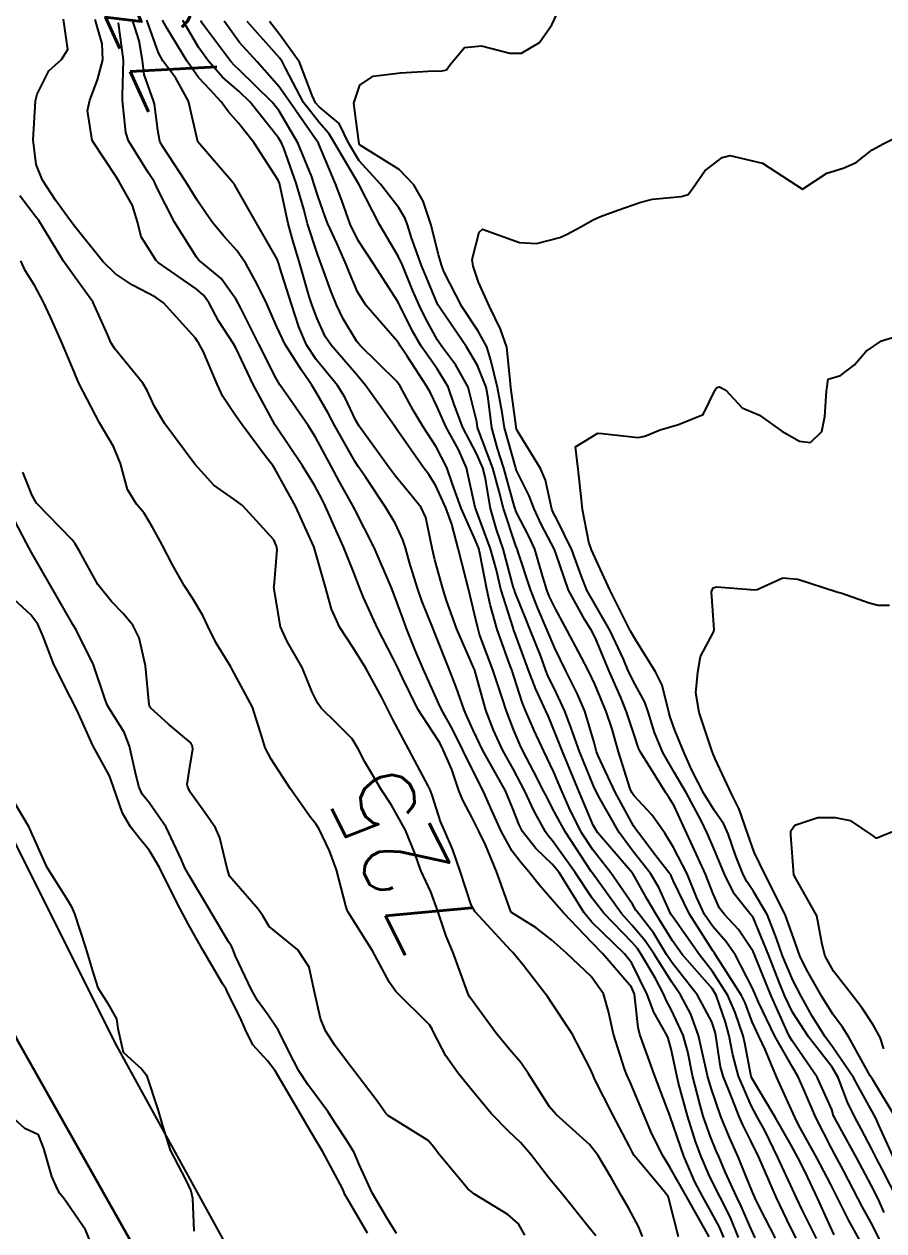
# Model space of a CAD drawing. Header units: metres. Extents: x 298520 to 308411, y 7433745 to 7450750.
# Drawn here: x 305264.2 to 305306.9, y 7436659.5 to 7436719.3 of the extents above; entities that cross this region are included whole.
import ezdxf
from ezdxf.enums import TextEntityAlignment as Align

# ---------------------------------------------------------------- set-up
doc = ezdxf.new("R2010")
doc.units = ezdxf.units.M
doc.header["$LTSCALE"] = 10
doc.linetypes.add('CONTINUO', pattern=[0])
for name, color, linetype in [('Cotas', 45, 'Continuous'), ('Curvas de Nivel 1m', 11, 'Continuous'), ('Curvas de Nivel 5m', 15, 'Continuous'), ('Eixo_Estaqueamento', 45, 'CONTINUO'), ('Linha Férrea', 251, 'TRACKS')]:
    doc.layers.add(name, color=color, linetype=linetype)
doc.styles.add('Style-STANDARD', font='STANDARD.shx')
doc.linetypes.add('TRACKS', pattern='A,0.15,[130,ltypeshp.shx,S=0.25,R=0,X=0,Y=0],0.15', length=0.3)

msp = doc.modelspace()

# ---------------------------------------------------------------- linework, layer by layer
at = {"layer": 'Curvas de Nivel 1m', "flags": 128}
for points, elevation in [([(305306.883, 7436660.417), (305306.577, 7436661.086), (305306.233, 7436661.77), (305305.52, 7436663.101), (305305.077, 7436663.924), (305304.416, 7436665.118), (305304.371, 7436665.215), (305304.277, 7436665.525), (305303.557, 7436667.127), (305302.321, 7436668.922), (305302.187, 7436669.141), (305302.044, 7436669.424), (305301.268, 7436671.151), (305300.533, 7436672.996), (305300.469, 7436673.159), (305300.375, 7436673.361), (305299.652, 7436674.438), (305298.959, 7436675.182), (305298.711, 7436675.501), (305298.403, 7436676.208), (305298.015, 7436677.194), (305297.678, 7436677.944), (305297.088, 7436679.204), (305296.457, 7436680.575), (305296.219, 7436680.972), (305296.047, 7436681.216), (305295.32, 7436682.387), (305294.788, 7436683.236), (305294.691, 7436683.433), (305294.501, 7436684.042), (305294.104, 7436685.244), (305293.818, 7436685.949), (305293.247, 7436687.253), (305292.557, 7436688.88), (305292.373, 7436689.262), (305292.037, 7436689.797), (305291.221, 7436691.274), (305290.609, 7436693.047), (305290.524, 7436693.281), (305289.868, 7436694.534), (305289.529, 7436695.297), (305289.282, 7436695.943), (305288.652, 7436697.203), (305288.611, 7436697.31), (305288.591, 7436697.374), (305288.053, 7436699.316), (305287.929, 7436700.079), (305287.712, 7436701.32), (305287.375, 7436702.672), (305287.177, 7436703.326), (305286.741, 7436704.104), (305285.942, 7436705.338), (305285.048, 7436707.069), (305284.938, 7436707.348), (305284.781, 7436707.894), (305284.412, 7436709.356), (305284.014, 7436710.561), (305283.552, 7436711.369), (305282.834, 7436712.125), (305280.948, 7436713.303), (305280.853, 7436713.377), (305280.842, 7436713.4), (305280.613, 7436715.146), (305280.579, 7436715.404), (305280.882, 7436716.303), (305281.535, 7436716.745), (305282.888, 7436716.921), (305284.544, 7436717.01), (305284.889, 7436716.996), (305285.177, 7436717.061), (305285.38, 7436717.345), (305286.065, 7436718.179), (305286.907, 7436718.255), (305288.323, 7436717.895), (305288.901, 7436717.882), (305289.785, 7436718.422), (305290.394, 7436719.288), (305290.934, 7436720.423)], 737), ([(305296.679, 7436659.205), (305296.221, 7436661.031), (305296.189, 7436661.177), (305296.173, 7436661.211), (305295.918, 7436661.525), (305294.487, 7436663.236), (305294.399, 7436663.383), (305294.257, 7436663.692), (305293.417, 7436665.249), (305292.522, 7436667.036), (305292.425, 7436667.259), (305292.306, 7436667.55), (305291.409, 7436669.269), (305290.339, 7436670.895), (305290.177, 7436671.119), (305290.058, 7436671.284), (305289.002, 7436672.662), (305288.472, 7436673.309), (305288.421, 7436673.357), (305288.374, 7436673.398), (305286.59, 7436675.328), (305286.398, 7436675.66), (305285.855, 7436677.339), (305285.485, 7436678.395), (305285.072, 7436679.351), (305284.887, 7436679.793), (305284.46, 7436681.111), (305284.366, 7436681.361), (305284.264, 7436681.564), (305283.314, 7436683.372), (305282.508, 7436684.861), (305282.248, 7436685.383), (305281.965, 7436685.939), (305281.169, 7436687.394), (305280.548, 7436688.406), (305279.896, 7436689.41), (305279.478, 7436690.322), (305279.181, 7436691.421), (305278.612, 7436693.378), (305278.594, 7436693.43), (305278.583, 7436693.46), (305277.687, 7436695.439), (305276.652, 7436697.312), (305276.558, 7436697.451), (305276.194, 7436697.92), (305275.052, 7436699.466), (305274.688, 7436699.977), (305274.094, 7436700.876), (305273.805, 7436701.483), (305273.105, 7436703.117), (305272.9, 7436703.497), (305272.839, 7436703.603), (305272.736, 7436703.768), (305271.146, 7436705.516), (305270.756, 7436705.79), (305269.605, 7436706.381), (305268.767, 7436706.946), (305268.14, 7436707.556), (305266.798, 7436709.226), (305266.539, 7436709.573), (305265.783, 7436710.61), (305265.144, 7436711.587), (305264.835, 7436712.371), (305264.69, 7436713.592), (305264.807, 7436715.525), (305264.813, 7436715.591), (305264.876, 7436715.865), (305265.46, 7436717.011), (305266.088, 7436717.578), (305266.4, 7436718.075), (305266.19, 7436719.577)], 726), ([(305298.203, 7436659.217), (305297.073, 7436661.202), (305296.245, 7436662.664), (305295.919, 7436663.215), (305295.354, 7436664.313), (305294.976, 7436665.229), (305294.297, 7436666.848), (305294.122, 7436667.242), (305294.008, 7436667.541), (305293.456, 7436669.249), (305293.203, 7436670.383), (305292.954, 7436671.254), (305292.356, 7436672.121), (305291.126, 7436673.272), (305290.379, 7436673.928), (305289.617, 7436674.523), (305288.393, 7436675.295), (305288.378, 7436675.31), (305288.363, 7436675.341), (305287.648, 7436677.318), (305287.111, 7436678.649), (305286.786, 7436679.327), (305286.449, 7436679.975), (305285.979, 7436680.858), (305285.794, 7436681.34), (305285.44, 7436682.384), (305285.018, 7436683.352), (305284.84, 7436683.698), (305284.502, 7436684.232), (305283.761, 7436685.368), (305282.987, 7436686.917), (305282.784, 7436687.377), (305282.54, 7436687.882), (305281.757, 7436689.388), (305281.062, 7436690.911), (305280.862, 7436691.397), (305280.593, 7436692.092), (305280.065, 7436693.408), (305279.62, 7436694.412), (305279.181, 7436695.422), (305279.001, 7436695.789), (305278.643, 7436696.448), (305278.041, 7436697.436), (305276.683, 7436699.45), (305275.599, 7436701.461), (305274.73, 7436703.274), (305274.617, 7436703.472), (305273.879, 7436704.618), (305273.415, 7436705.49), (305273.146, 7436705.883), (305272.76, 7436706.204), (305270.876, 7436707.519), (305270.774, 7436707.605), (305270.042, 7436708.782), (305269.853, 7436709.534), (305269.603, 7436710.331), (305268.937, 7436711.548), (305268.825, 7436711.707), (305267.604, 7436713.562), (305267.383, 7436715.05), (305267.501, 7436715.564), (305267.879, 7436716.564), (305268.143, 7436717.557), (305268.105, 7436718.358), (305267.761, 7436719.562)], 727), ([(305298.926, 7436659.179), (305298.718, 7436659.692), (305298.217, 7436660.598), (305297.879, 7436661.193), (305297.495, 7436661.937), (305296.949, 7436663.203), (305296.273, 7436665.176), (305296.264, 7436665.202), (305296.253, 7436665.23), (305295.484, 7436667.222), (305295.181, 7436668.096), (305294.762, 7436669.233), (305294.682, 7436669.59), (305294.489, 7436671.238), (305294.348, 7436671.584), (305292.913, 7436673.255), (305292.378, 7436673.796), (305290.981, 7436675.274), (305290.4, 7436675.938), (305289.773, 7436676.656), (305289.26, 7436677.297), (305288.872, 7436677.748), (305288.433, 7436678.324), (305287.89, 7436679.316), (305287.426, 7436680.347), (305286.99, 7436681.325), (305286.478, 7436682.33), (305285.98, 7436683.338), (305285.493, 7436684.336), (305284.936, 7436685.354), (305284.795, 7436685.635), (305284.522, 7436686.255), (305284.014, 7436687.365), (305283.618, 7436688.298), (305283.192, 7436689.371), (305283.02, 7436689.826), (305282.579, 7436691.036), (305282.446, 7436691.381), (305282.349, 7436691.62), (305281.584, 7436693.39), (305280.632, 7436695.261), (305280.585, 7436695.353), (305280.56, 7436695.401), (305279.876, 7436696.642), (305279.46, 7436697.418), (305278.674, 7436698.856), (305278.315, 7436699.434), (305277.424, 7436700.714), (305276.914, 7436701.448), (305276.708, 7436701.794), (305275.864, 7436703.459), (305274.975, 7436705.243), (305274.862, 7436705.469), (305274.755, 7436705.682), (305274.004, 7436706.72), (305273.058, 7436707.496), (305272.898, 7436707.622), (305272.777, 7436707.774), (305271.69, 7436709.511), (305270.82, 7436711.224), (305270.73, 7436711.43), (305270.679, 7436711.522), (305270.377, 7436711.979), (305269.412, 7436713.542), (305269.274, 7436713.96), (305269.113, 7436715.546), (305269.117, 7436715.788), (305269.164, 7436717.546), (305268.921, 7436719.398)], 728), ([(305299.658, 7436659.168), (305299.235, 7436660.196), (305298.741, 7436661.182), (305298.238, 7436662.187), (305297.797, 7436663.195), (305297.518, 7436663.94), (305297.118, 7436665.202), (305296.682, 7436666.821), (305296.594, 7436667.207), (305296.316, 7436668.52), (305296.172, 7436669.063), (305296.092, 7436669.213), (305295.456, 7436670.345), (305295.122, 7436671.228), (305294.366, 7436672.778), (305293.997, 7436673.244), (305292.388, 7436674.809), (305292.001, 7436675.264), (305291.32, 7436676.355), (305290.754, 7436677.277), (305290.419, 7436677.678), (305289.6, 7436678.458), (305288.947, 7436679.302), (305288.779, 7436679.638), (305288.455, 7436680.47), (305288.097, 7436681.314), (305287.641, 7436682.152), (305286.982, 7436683.325), (305286.503, 7436684.332), (305286.192, 7436685.017), (305286.056, 7436685.337), (305285.648, 7436686.467), (305285.303, 7436687.348), (305284.561, 7436689.221), (305284.51, 7436689.351), (305283.961, 7436690.744), (305283.741, 7436691.363), (305283.334, 7436692.637), (305283.136, 7436693.372), (305283.01, 7436693.767), (305282.625, 7436694.584), (305282.158, 7436695.385), (305281.184, 7436696.858), (305280.801, 7436697.399), (305280.656, 7436697.622), (305279.639, 7436699.416), (305279.307, 7436700.038), (305278.7, 7436701.101), (305278.492, 7436701.432), (305277.981, 7436702.17), (305277.174, 7436703.446), (305276.742, 7436704.349), (305276.276, 7436705.455), (305275.791, 7436706.431), (305275.234, 7436707.465), (305274.782, 7436708.104), (305274.131, 7436708.817), (305273.576, 7436709.488), (305273.253, 7436709.939), (305272.814, 7436710.604), (305272.251, 7436711.506), (305271.095, 7436713.272), (305270.97, 7436713.519), (305270.858, 7436714.065), (305270.706, 7436715.357), (305270.654, 7436715.523), (305270.189, 7436716.834), (305270.1, 7436717.532), (305269.934, 7436718.508), (305269.613, 7436719.54)], 729), ([(305301.494, 7436659.147), (305300.687, 7436660.687), (305300.459, 7436661.158), (305300.231, 7436661.709), (305299.642, 7436663.169), (305299.215, 7436664.128), (305298.775, 7436665.182), (305298.294, 7436666.58), (305298.118, 7436667.192), (305298.072, 7436667.426), (305297.677, 7436669.196), (305297.283, 7436670.251), (305296.773, 7436671.206), (305296.352, 7436671.834), (305295.464, 7436673.224), (305295.031, 7436673.882), (305294.387, 7436674.647), (305293.857, 7436675.245), (305292.413, 7436677.233), (305292.395, 7436677.26), (305292.349, 7436677.325), (305291.08, 7436679.274), (305290.454, 7436680.407), (305290.162, 7436680.986), (305290.009, 7436681.287), (305289.484, 7436682.289), (305288.953, 7436683.303), (305288.81, 7436683.62), (305288.503, 7436684.359), (305288.139, 7436685.314), (305287.947, 7436685.887), (305287.468, 7436687.321), (305286.815, 7436689.071), (305286.739, 7436689.328), (305286.57, 7436690.071), (305286.272, 7436691.333), (305286.151, 7436691.772), (305285.752, 7436693.339), (305285.433, 7436694.534), (305285.136, 7436695.345), (305284.644, 7436696.443), (305284.294, 7436697), (305284.016, 7436697.36), (305282.681, 7436699.28), (305282.614, 7436699.381), (305282.463, 7436699.604), (305281.184, 7436701.395), (305280.711, 7436701.954), (305279.45, 7436703.419), (305279.163, 7436703.85), (305278.746, 7436704.761), (305278.495, 7436705.433), (305278.371, 7436705.82), (305277.902, 7436707.439), (305277.517, 7436708.718), (305277.322, 7436709.445), (305276.915, 7436711.356), (305276.89, 7436711.449), (305276.825, 7436711.594), (305275.616, 7436713.462), (305274.862, 7436714.413), (305274.373, 7436714.982), (305274.001, 7436715.483), (305273.453, 7436716.066), (305272.885, 7436716.686), (305272.297, 7436717.506), (305271.323, 7436719.11), (305271.093, 7436719.518)], 731), ([(305302.52, 7436659.137), (305302.209, 7436659.726), (305301.53, 7436661.147), (305300.989, 7436662.405), (305300.655, 7436663.156), (305300.261, 7436663.961), (305299.864, 7436664.761), (305299.69, 7436665.169), (305299.305, 7436666.157), (305298.886, 7436667.181), (305298.765, 7436667.641), (305298.536, 7436669.187), (305298.496, 7436669.359), (305298.33, 7436669.863), (305297.625, 7436671.197), (305296.367, 7436672.794), (305296.084, 7436673.214), (305295.432, 7436674.273), (305294.69, 7436675.236), (305294.565, 7436675.408), (305294.398, 7436675.701), (305293.321, 7436677.251), (305292.43, 7436678.4), (305291.85, 7436679.266), (305291.256, 7436680.471), (305290.916, 7436681.275), (305290.478, 7436682.275), (305290, 7436683.287), (305289.524, 7436684.316), (305289.101, 7436685.301), (305288.933, 7436685.72), (305288.529, 7436686.947), (305288.409, 7436687.311), (305288.332, 7436687.516), (305287.688, 7436689.319), (305287.346, 7436690.552), (305287.17, 7436691.324), (305286.837, 7436693.1), (305286.774, 7436693.328), (305286.617, 7436693.734), (305285.896, 7436695.337), (305285.47, 7436696.516), (305285.191, 7436697.345), (305284.668, 7436698.367), (305284.026, 7436699.36), (305283.523, 7436700.199), (305282.876, 7436701.377), (305282.706, 7436701.614), (305280.892, 7436703.398), (305280.735, 7436703.593), (305280.057, 7436704.721), (305279.717, 7436705.416), (305279.444, 7436706.104), (305278.959, 7436707.427), (305278.78, 7436707.92), (305278.29, 7436709.435), (305278.097, 7436710.15), (305277.72, 7436711.441), (305277.119, 7436713.177), (305277.003, 7436713.448), (305276.855, 7436713.689), (305275.435, 7436715.464), (305274.878, 7436716.005), (305274.093, 7436716.69), (305273.375, 7436717.493), (305272.903, 7436718.158), (305272.097, 7436719.508)], 732), ([(305303.52, 7436659.127), (305302.805, 7436660.546), (305302.531, 7436661.137), (305302.233, 7436661.794), (305301.611, 7436663.146), (305300.975, 7436664.444), (305300.586, 7436665.157), (305300.281, 7436665.724), (305299.65, 7436667.17), (305299.37, 7436668.231), (305299.186, 7436669.177), (305299.001, 7436669.851), (305298.551, 7436671.187), (305298.348, 7436671.527), (305296.867, 7436673.205), (305296.38, 7436673.891), (305295.875, 7436674.705), (305295.547, 7436675.223), (305295.123, 7436675.952), (305294.413, 7436677.224), (305294.399, 7436677.24), (305294.303, 7436677.352), (305292.67, 7436679.258), (305292.447, 7436679.622), (305291.755, 7436681.267), (305291.238, 7436682.516), (305290.928, 7436683.276), (305290.504, 7436684.35), (305290.226, 7436685), (305290.094, 7436685.286), (305289.598, 7436686.368), (305289.244, 7436687.299), (305288.561, 7436689.159), (305288.505, 7436689.311), (305288.479, 7436689.395), (305287.877, 7436691.317), (305287.65, 7436692.267), (305287.358, 7436693.323), (305286.632, 7436695.283), (305286.61, 7436695.33), (305286.603, 7436695.361), (305286.176, 7436697.335), (305285.765, 7436698.241), (305285.165, 7436699.345), (305284.693, 7436700.394), (305284.391, 7436701.046), (305284.208, 7436701.357), (305283.234, 7436702.864), (305282.881, 7436703.378), (305282.825, 7436703.47), (305282.735, 7436703.61), (305281.184, 7436705.396), (305280.76, 7436706.062), (305280.364, 7436707.001), (305280.201, 7436707.409), (305279.739, 7436708.465), (305279.301, 7436709.423), (305279.158, 7436709.777), (305278.816, 7436710.773), (305278.606, 7436711.432), (305278.497, 7436711.764), (305277.801, 7436713.441), (305276.869, 7436715.041), (305276.533, 7436715.453), (305274.889, 7436717.059), (305274.678, 7436717.26), (305274.484, 7436717.476), (305273.149, 7436719.267), (305272.984, 7436719.499)], 733), ([(305304.395, 7436659.307), (305304.209, 7436659.699), (305303.565, 7436661.127), (305302.951, 7436662.424), (305302.591, 7436663.137), (305302.259, 7436663.751), (305301.475, 7436665.148), (305300.302, 7436667.108), (305300.283, 7436667.16), (305299.968, 7436668.814), (305299.881, 7436669.167), (305299.493, 7436670.331), (305299.128, 7436671.178), (305298.361, 7436672.371), (305297.723, 7436673.197), (305296.392, 7436675.069), (305296.333, 7436675.151), (305296.303, 7436675.211), (305295.706, 7436676.521), (305295.285, 7436677.227), (305294.429, 7436678.319), (305293.742, 7436679.247), (305292.771, 7436680.945), (305292.612, 7436681.259), (305292.468, 7436681.572), (305291.767, 7436683.267), (305291.351, 7436684.425), (305291.04, 7436685.275), (305290.524, 7436686.369), (305290.225, 7436686.98), (305290.103, 7436687.286), (305289.845, 7436687.989), (305289.33, 7436689.298), (305289.109, 7436689.842), (305288.581, 7436691.148), (305288.527, 7436691.311), (305288.506, 7436691.389), (305287.99, 7436693.316), (305287.661, 7436694.281), (305287.352, 7436695.323), (305287.089, 7436696.886), (305286.978, 7436697.327), (305286.664, 7436698.042), (305285.988, 7436699.337), (305285.56, 7436700.475), (305285.257, 7436701.344), (305284.716, 7436702.236), (305283.925, 7436703.362), (305283.487, 7436704.116), (305282.858, 7436705.378), (305282.828, 7436705.454), (305282.755, 7436705.594), (305281.582, 7436707.392), (305280.791, 7436708.606), (305280.397, 7436709.406), (305279.98, 7436710.578), (305279.671, 7436711.417), (305278.852, 7436713.382), (305278.831, 7436713.43), (305278.786, 7436713.499), (305277.427, 7436715.444), (305276.881, 7436716.213), (305275.787, 7436717.461), (305274.907, 7436718.426), (305274.147, 7436719.482)], 734), ([(305306.647, 7436659.086), (305306.211, 7436659.933), (305305.805, 7436660.682), (305305.586, 7436661.1), (305304.852, 7436662.502), (305304.524, 7436663.116), (305304.429, 7436663.291), (305304.258, 7436663.603), (305303.48, 7436665.128), (305302.882, 7436666.547), (305302.61, 7436667.137), (305302.308, 7436667.65), (305301.458, 7436669.149), (305300.651, 7436670.846), (305300.517, 7436671.158), (305300.348, 7436671.529), (305299.501, 7436673.173), (305299.041, 7436673.841), (305298.387, 7436674.589), (305297.966, 7436675.194), (305297.591, 7436676.008), (305297.104, 7436677.203), (305296.432, 7436678.514), (305296.003, 7436679.217), (305295.352, 7436680.126), (305294.461, 7436681.095), (305294.365, 7436681.241), (305294.283, 7436681.424), (305293.709, 7436683.248), (305293.382, 7436684.373), (305293.09, 7436685.254), (305292.526, 7436686.607), (305292.212, 7436687.263), (305291.873, 7436687.936), (305291.164, 7436689.274), (305290.574, 7436690.339), (305290.266, 7436690.971), (305290.145, 7436691.287), (305289.947, 7436691.935), (305289.55, 7436693.296), (305289.266, 7436693.947), (305288.631, 7436695.158), (305288.575, 7436695.311), (305288.55, 7436695.394), (305288.022, 7436697.316), (305287.697, 7436698.291), (305287.42, 7436699.323), (305287.242, 7436700.78), (305287.139, 7436701.326), (305286.719, 7436702.403), (305286.163, 7436703.336), (305284.858, 7436705.242), (305284.789, 7436705.35), (305284.754, 7436705.417), (305284.177, 7436706.769), (305283.938, 7436707.363), (305283.435, 7436708.728), (305283.247, 7436709.373), (305283.125, 7436709.694), (305282.811, 7436710.223), (305281.906, 7436711.389), (305280.84, 7436712.545), (305280.337, 7436713.408), (305279.857, 7436714.41), (305278.871, 7436715.234), (305278.684, 7436715.432), (305278.521, 7436715.789), (305277.893, 7436717.44), (305276.913, 7436718.794), (305276.397, 7436719.455)], 736), ([(305307.54, 7436661.077), (305306.797, 7436662.532), (305306.494, 7436663.088), (305306.258, 7436663.552), (305305.736, 7436664.566), (305305.434, 7436665.103), (305305.061, 7436665.889), (305304.598, 7436667.115), (305304.3, 7436667.613), (305303.118, 7436669.132), (305302.335, 7436670.345), (305301.947, 7436671.144), (305301.664, 7436671.836), (305301.152, 7436673.152), (305300.391, 7436675.012), (305300.338, 7436675.106), (305300.289, 7436675.162), (305299.442, 7436676.213), (305298.953, 7436677.182), (305298.432, 7436678.465), (305298.117, 7436679.193), (305297.795, 7436679.851), (305297.081, 7436681.204), (305296.478, 7436682.22), (305295.903, 7436683.219), (305295.482, 7436684.204), (305295.179, 7436685.23), (305295.003, 7436685.718), (305294.526, 7436686.587), (305294.195, 7436687.243), (305293.944, 7436687.844), (305293.298, 7436689.253), (305292.575, 7436690.489), (305292.136, 7436691.264), (305291.86, 7436692.002), (305291.397, 7436693.272), (305290.628, 7436694.82), (305290.465, 7436695.116), (305290.404, 7436695.283), (305290.08, 7436696.722), (305289.843, 7436697.292), (305288.681, 7436699.19), (305288.635, 7436699.31), (305288.627, 7436699.367), (305288.374, 7436701.313), (305288.34, 7436701.683), (305288.162, 7436703.316), (305287.858, 7436704.203), (305287.3, 7436705.325), (305286.765, 7436706.532), (305286.496, 7436707.333), (305286.455, 7436707.656), (305286.798, 7436709.017), (305286.967, 7436709.162), (305288.791, 7436708.507), (305289.636, 7436708.451), (305290.795, 7436708.747), (305291.161, 7436708.913), (305291.796, 7436709.27), (305292.442, 7436709.628), (305292.808, 7436709.792), (305293.669, 7436710.105), (305294.816, 7436710.511), (305295.39, 7436710.652), (305296.819, 7436710.78), (305297.15, 7436710.877), (305297.395, 7436711.204), (305297.977, 7436712.057), (305298.846, 7436712.72), (305299.217, 7436712.815), (305300.842, 7436712.43), (305302.823, 7436711.14), (305304.026, 7436711.937), (305304.839, 7436712.192), (305305.486, 7436712.467), (305306.278, 7436713.099), (305306.856, 7436713.406), (305307.971, 7436713.969)], 738), ([(305292.573, 7436659.256), (305292.208, 7436659.72), (305290.954, 7436661.273), (305290.236, 7436662.157), (305289.36, 7436663.293), (305288.84, 7436663.883), (305288.264, 7436664.431), (305287.384, 7436665.319), (305286.293, 7436666.65), (305285.736, 7436667.338), (305285.142, 7436668.178), (305284.532, 7436669.357), (305284.467, 7436669.501), (305284.326, 7436669.711), (305282.661, 7436671.377), (305282.35, 7436671.822), (305281.504, 7436673.389), (305280.391, 7436675.172), (305280.303, 7436675.312), (305280.256, 7436675.402), (305280.178, 7436675.621), (305279.715, 7436677.411), (305279.368, 7436678.352), (305278.869, 7436679.424), (305278.698, 7436679.678), (305278.448, 7436679.985), (305277.418, 7436681.44), (305276.485, 7436682.892), (305276.192, 7436683.453), (305276.057, 7436683.894), (305275.56, 7436685.46), (305274.541, 7436687.371), (305274.478, 7436687.471), (305273.739, 7436688.666), (305273.341, 7436689.488), (305273.09, 7436690.014), (305272.577, 7436690.87), (305272.162, 7436691.504), (305271.585, 7436692.524), (305271.079, 7436693.515), (305270.621, 7436694.359), (305270.182, 7436695.081), (305269.808, 7436695.532), (305269.362, 7436696.261), (305269.006, 7436697.545), (305268.666, 7436698.39), (305267.976, 7436699.557), (305267.155, 7436701.109), (305266.938, 7436701.568), (305266.711, 7436702.096), (305266.087, 7436703.576), (305265.555, 7436704.771), (305265.175, 7436705.586), (305264.761, 7436706.357), (305264.289, 7436707.118), (305264.069, 7436707.601)], 724), ([(305307.379, 7436663.079), (305306.609, 7436664.747), (305306.464, 7436665.088), (305306.276, 7436665.421), (305305.683, 7436666.495), (305305.358, 7436667.104), (305304.316, 7436668.626), (305303.955, 7436669.124), (305303.31, 7436670.153), (305302.754, 7436671.136), (305302.355, 7436671.939), (305301.841, 7436673.145), (305301.539, 7436673.991), (305301.084, 7436675.153), (305300.405, 7436676.324), (305300.061, 7436676.817), (305299.88, 7436677.168), (305299.522, 7436678.078), (305299.135, 7436679.18), (305298.926, 7436679.661), (305298.455, 7436680.369), (305297.933, 7436681.195), (305297.341, 7436682.34), (305296.961, 7436683.205), (305296.504, 7436684.323), (305296.263, 7436684.967), (305296.2, 7436685.215), (305295.863, 7436686.557), (305295.544, 7436687.225), (305294.556, 7436688.793), (305294.305, 7436689.243), (305294.014, 7436689.8), (305293.294, 7436691.253), (305292.605, 7436692.714), (305292.367, 7436693.262), (305292.241, 7436693.64), (305291.924, 7436695.267), (305291.84, 7436696.068), (305291.705, 7436697.269), (305291.573, 7436698.367), (305292.68, 7436699.056), (305292.897, 7436699.04), (305294.677, 7436698.833), (305295.016, 7436698.897), (305295.774, 7436699.224), (305296.686, 7436699.482), (305297.907, 7436699.981), (305298.497, 7436701.192), (305298.58, 7436701.316), (305298.705, 7436701.349), (305299.031, 7436701.185), (305299.829, 7436700.308), (305300.691, 7436699.94), (305301.807, 7436699.149), (305302.676, 7436698.647), (305303.222, 7436698.587), (305303.777, 7436699.129), (305303.935, 7436699.883), (305304.015, 7436701.127), (305304.105, 7436701.733), (305304.715, 7436701.918), (305305.402, 7436702.431), (305305.965, 7436703.102), (305306.738, 7436703.629), (305307.857, 7436703.964)], 739), ([(305289.059, 7436659.297), (305288.752, 7436659.846), (305288.213, 7436660.319), (305286.56, 7436661.327), (305286.227, 7436661.593), (305284.771, 7436663.352), (305284.55, 7436663.65), (305284.259, 7436663.985), (305282.65, 7436664.995), (305282.271, 7436665.227), (305282.137, 7436665.381), (305281.748, 7436665.919), (305280.632, 7436667.397), (305280.307, 7436667.814), (305279.626, 7436668.721), (305279.18, 7436669.417), (305278.935, 7436670.027), (305278.617, 7436671.426), (305278.36, 7436672.576), (305277.802, 7436673.436), (305276.384, 7436674.593), (305276.065, 7436675.13), (305275.847, 7436675.458), (305274.417, 7436677.092), (305274.294, 7436677.472), (305273.946, 7436678.985), (305273.717, 7436679.481), (305273.2, 7436680.239), (305272.46, 7436681.254), (305272.345, 7436681.501), (305272.326, 7436681.641), (305272.481, 7436682.715), (305272.598, 7436683.392), (305272.582, 7436683.499), (305272.562, 7436683.567), (305272.495, 7436683.707), (305271.397, 7436684.618), (305270.512, 7436685.42), (305270.474, 7436685.482), (305270.455, 7436685.521), (305270.438, 7436685.597), (305270.25, 7436687.524), (305269.936, 7436688.909), (305269.617, 7436689.534), (305269.142, 7436690.115), (305268.574, 7436690.698), (305267.882, 7436691.557), (305266.975, 7436693.199), (305266.772, 7436693.568), (305266.615, 7436693.771), (305264.845, 7436695.588), (305264.637, 7436695.965), (305264.164, 7436697.113)], 723), ([(305282.694, 7436659.375), (305282.211, 7436660.147), (305281.494, 7436661.387), (305280.869, 7436662.768), (305280.594, 7436663.397), (305280.258, 7436663.945), (305279.681, 7436664.823), (305279.287, 7436665.415), (305278.293, 7436666.759), (305277.854, 7436667.434), (305277.362, 7436668.39), (305276.849, 7436669.445), (305276.33, 7436670.2), (305275.808, 7436670.928), (305275.516, 7436671.462), (305274.719, 7436673.123), (305274.589, 7436673.477), (305274.521, 7436673.624), (305274.376, 7436673.836), (305273.385, 7436675.49), (305272.417, 7436677.125), (305272.209, 7436677.502), (305272.034, 7436677.896), (305271.285, 7436679.512), (305270.455, 7436680.703), (305270.09, 7436681.157), (305269.919, 7436681.528), (305269.735, 7436682.27), (305269.465, 7436683.535), (305269.189, 7436684.229), (305268.511, 7436685.309), (305268.375, 7436685.551), (305268.276, 7436685.793), (305267.67, 7436687.559), (305266.8, 7436689.328), (305266.651, 7436689.569), (305266.564, 7436689.718), (305265.487, 7436691.581), (305264.606, 7436693.141), (305264.354, 7436693.594), (305263.762, 7436694.74)], 722), ([(305281.265, 7436659.389), (305280.221, 7436661.183), (305280.135, 7436661.314), (305280.098, 7436661.402), (305280.02, 7436661.61), (305279.041, 7436663.418), (305278.753, 7436663.918), (305278.266, 7436664.727), (305277.847, 7436665.434), (305277.251, 7436666.478), (305276.684, 7436667.446), (305276.308, 7436667.935), (305275.581, 7436668.726), (305275.216, 7436669.467), (305274.939, 7436670.081), (305274.341, 7436671.292), (305274.248, 7436671.481), (305274.088, 7436671.741), (305273.058, 7436673.493), (305272.385, 7436674.696), (305271.953, 7436675.504), (305271.498, 7436676.418), (305270.945, 7436677.515), (305270.431, 7436678.372), (305269.915, 7436679.005), (305269.511, 7436679.534), (305269.115, 7436680.205), (305268.654, 7436681.547), (305268.471, 7436682.063), (305267.638, 7436683.559), (305266.925, 7436685.15), (305266.74, 7436685.568), (305266.519, 7436685.984), (305265.701, 7436687.578), (305265.175, 7436688.965), (305264.92, 7436689.586), (305264.567, 7436690.048), (305263.754, 7436690.781)], 721), ([(305263.687, 7436680.834), (305264.443, 7436679.59), (305265.323, 7436677.581), (305266.398, 7436675.881), (305266.59, 7436675.568), (305266.738, 7436675.218), (305267.271, 7436673.561), (305267.676, 7436672.234), (305267.895, 7436671.554), (305268.336, 7436670.854), (305268.808, 7436670.023), (305268.885, 7436669.542), (305269.138, 7436668.364), (305270.075, 7436667.523), (305270.299, 7436667.23), (305270.859, 7436665.514), (305271.118, 7436664.658), (305271.473, 7436663.508), (305272.231, 7436662.047), (305272.499, 7436661.497), (305272.584, 7436661.132), (305272.651, 7436659.496)], 721), ([(305306.863, 7436668.536), (305306.674, 7436669.086), (305306.329, 7436669.722), (305305.79, 7436670.551), (305305.359, 7436671.105), (305304.362, 7436672.374), (305303.958, 7436673.124), (305303.801, 7436673.704), (305303.545, 7436675.128), (305302.413, 7436677.118), (305302.398, 7436677.14), (305302.391, 7436677.162), (305302.249, 7436679.142), (305302.246, 7436679.341), (305302.448, 7436679.625), (305303.587, 7436679.993), (305304.452, 7436680.002), (305305.192, 7436679.85), (305306.306, 7436679.092), (305306.442, 7436678.996), (305306.533, 7436678.997), (305306.761, 7436679.087), (305307.949, 7436679.574)], 741), ([(305268.032, 7436657.704), (305267.284, 7436659.559), (305266.218, 7436661.094), (305266.012, 7436661.365), (305265.895, 7436661.575), (305265.603, 7436662.208), (305265.214, 7436663.586), (305264.94, 7436664.27), (305264.263, 7436664.582), (305263.735, 7436665.065)], 721)]:
    msp.add_lwpolyline(points, dxfattribs=dict(at, elevation=elevation))
at = {"layer": 'Curvas de Nivel 5m', "flags": 128}
for points, elevation in [([(305300.486, 7436659.157), (305300.209, 7436659.742), (305299.781, 7436660.729), (305299.574, 7436661.17), (305298.995, 7436662.425), (305298.675, 7436663.184), (305298.549, 7436663.479), (305298.263, 7436664.173), (305297.907, 7436665.194), (305297.747, 7436665.729), (305297.377, 7436667.199), (305297.134, 7436668.383), (305296.91, 7436669.204), (305296.335, 7436670.439), (305296.071, 7436670.945), (305295.956, 7436671.216), (305295.527, 7436672.051), (305294.819, 7436673.233), (305294.64, 7436673.5), (305294.379, 7436673.807), (305292.975, 7436675.254), (305292.4, 7436675.992), (305291.556, 7436677.269), (305290.436, 7436678.847), (305290.238, 7436679.08), (305290.082, 7436679.285), (305289.5, 7436680.341), (305289.052, 7436681.301), (305288.479, 7436682.403), (305287.976, 7436683.315), (305287.503, 7436684.32), (305287.132, 7436685.324), (305286.574, 7436687.288), (305286.56, 7436687.33), (305286.534, 7436687.396), (305285.686, 7436689.339), (305285.173, 7436690.748), (305284.997, 7436691.346), (305284.604, 7436692.779), (305284.469, 7436693.352), (305284.149, 7436694.878), (305283.922, 7436695.361), (305283.345, 7436696.075), (305282.648, 7436696.925), (305282.305, 7436697.383), (305281.269, 7436698.799), (305280.845, 7436699.398), (305280.686, 7436699.684), (305280.13, 7436700.841), (305279.771, 7436701.414), (305278.722, 7436702.707), (305278.239, 7436703.435), (305277.858, 7436704.323), (305277.484, 7436705.443), (305276.904, 7436707.317), (305276.865, 7436707.449), (305276.776, 7436707.677), (305275.751, 7436709.461), (305274.819, 7436711.12), (305274.689, 7436711.339), (305274.588, 7436711.474), (305272.853, 7436713.5), (305272.386, 7436715.505), (305271.752, 7436716.644), (305271.105, 7436717.518), (305270.899, 7436717.912), (305270.327, 7436719.529)], 730), ([(305305.644, 7436659.098), (305305.117, 7436660.011), (305304.572, 7436661.115), (305304.233, 7436661.801), (305303.536, 7436663.127), (305302.636, 7436664.769), (305302.449, 7436665.138), (305302.278, 7436665.501), (305301.545, 7436667.148), (305300.972, 7436668.498), (305300.658, 7436669.157), (305300.33, 7436669.87), (305299.977, 7436670.803), (305299.796, 7436671.168), (305298.771, 7436672.78), (305298.518, 7436673.188), (305298.46, 7436673.275), (305298.375, 7436673.383), (305297.224, 7436675.202), (305296.41, 7436676.88), (305296.309, 7436677.109), (305296.244, 7436677.213), (305295.554, 7436678.095), (305294.7, 7436679.236), (305294.587, 7436679.381), (305294.446, 7436679.589), (305293.533, 7436681.249), (305292.689, 7436683.059), (305292.616, 7436683.259), (305292.497, 7436683.715), (305292.034, 7436685.265), (305291.67, 7436686.119), (305291.086, 7436687.274), (305290.55, 7436688.398), (305290.163, 7436689.286), (305289.692, 7436690.411), (305289.348, 7436691.299), (305288.713, 7436693.207), (305288.684, 7436693.309), (305288.66, 7436693.356), (305288.614, 7436693.466), (305287.996, 7436695.316), (305287.794, 7436696.166), (305287.479, 7436697.322), (305286.728, 7436699.284), (305286.714, 7436699.33), (305286.686, 7436699.605), (305286.257, 7436701.334), (305285.632, 7436702.428), (305284.946, 7436703.348), (305284.736, 7436703.668), (305284.134, 7436704.746), (305283.83, 7436705.364), (305283.506, 7436706.114), (305282.994, 7436707.377), (305282.78, 7436707.826), (305281.858, 7436709.389), (305280.823, 7436711.4), (305279.648, 7436713.418), (305279.349, 7436713.914), (305278.863, 7436714.451), (305278.092, 7436715.438), (305277.19, 7436717.147), (305277.046, 7436717.448), (305276.896, 7436717.652), (305275.286, 7436719.466)], 735), ([(305294.901, 7436659.23), (305294.693, 7436659.718), (305294.217, 7436660.621), (305293.853, 7436661.244), (305293.36, 7436662.125), (305292.686, 7436663.256), (305292.258, 7436663.792), (305290.617, 7436665.277), (305290.279, 7436665.653), (305289.242, 7436667.296), (305288.856, 7436667.85), (305288.315, 7436668.484), (305287.619, 7436669.317), (305286.341, 7436671.093), (305286.255, 7436671.244), (305286.215, 7436671.332), (305286.155, 7436671.524), (305285.485, 7436673.343), (305285.154, 7436674.122), (305284.75, 7436675.355), (305284.407, 7436676.308), (305283.908, 7436677.365), (305283.615, 7436678.184), (305283.143, 7436679.373), (305282.455, 7436680.604), (305281.929, 7436681.385), (305281.124, 7436682.753), (305280.8, 7436683.397), (305280.498, 7436683.901), (305279.743, 7436684.65), (305278.969, 7436685.423), (305278.775, 7436685.686), (305278.521, 7436686.207), (305278.017, 7436687.435), (305277.27, 7436688.725), (305276.954, 7436689.446), (305276.623, 7436691.409), (305276.627, 7436691.45), (305276.78, 7436693.279), (305276.749, 7436693.449), (305276.616, 7436693.762), (305275.059, 7436695.466), (305274.636, 7436695.785), (305273.636, 7436696.478), (305272.709, 7436697.499), (305272.654, 7436697.575), (305271.204, 7436699.515), (305270.691, 7436700.37), (305270.338, 7436701.164), (305270.114, 7436701.529), (305268.728, 7436703.229), (305268.526, 7436703.552), (305268.388, 7436703.902), (305267.644, 7436705.561), (305266.765, 7436706.775), (305266.191, 7436707.576), (305265.253, 7436709.129), (305264.964, 7436709.588), (305264.805, 7436709.788), (305264.026, 7436710.813)], 725), ([(305307.466, 7436665.078), (305306.292, 7436667.027), (305306.27, 7436667.067), (305306.255, 7436667.091), (305306.188, 7436667.198), (305305.127, 7436669.108), (305304.813, 7436669.598), (305304.334, 7436670.247), (305303.778, 7436671.126), (305303.026, 7436672.47), (305302.699, 7436673.137), (305302.382, 7436674.024), (305301.977, 7436675.144), (305301.595, 7436675.954), (305300.978, 7436677.154), (305300.43, 7436678.279), (305300.117, 7436679.165), (305299.689, 7436680.405), (305299.303, 7436681.177), (305298.489, 7436682.907), (305298.389, 7436683.191), (305298.321, 7436683.365), (305297.698, 7436685.198), (305297.543, 7436686.18), (305297.641, 7436687.199), (305297.765, 7436687.977), (305298.41, 7436689.192), (305298.451, 7436689.304), (305298.323, 7436691.193), (305298.392, 7436691.386), (305298.587, 7436691.435), (305300.468, 7436691.279), (305300.585, 7436691.305), (305301.857, 7436691.884), (305302.593, 7436691.818), (305304.521, 7436691.183), (305304.584, 7436691.168), (305304.773, 7436691.117), (305306.126, 7436690.644), (305306.577, 7436690.525), (305307.137, 7436690.525)], 740)]:
    msp.add_lwpolyline(points, dxfattribs=dict(at, elevation=elevation))
at = {"layer": 'Eixo_Estaqueamento'}
msp.add_lwpolyline([(305122.016, 7437018.504), (305130.697, 7436996.497), (305141.501, 7436969.136), (305153.942, 7436937.689), (305166.792, 7436904.686), (305177.384, 7436877.752), (305193.173, 7436837.83), (305201.607, 7436815.682), (305215.533, 7436780.472), (305225.106, 7436755.865), (305233.952, 7436734.393), (305243.781, 7436710.837), (305254.713, 7436687.725), (305263.888, 7436668.981), (305277.818, 7436644.307), (305293.244, 7436619.058), (305306.914, 7436598.296), (305322.726, 7436574.869), (305338.344, 7436551.44), (305351.225, 7436532.173)], dxfattribs=at)
at = {"layer": 'Linha Férrea', "flags": 128}
msp.add_lwpolyline([(307827.162, 7434249.95), (307821.558, 7434258.806), (307819.524, 7434262.43), (307816.304, 7434268.219), (307813.681, 7434272.301), (307811.637, 7434275.461), (307798.221, 7434296.136), (307773.738, 7434334.032), (307761.734, 7434352.011), (307752.472, 7434367.888), (307735.134, 7434393.38), (307710.738, 7434431.015), (307694.807, 7434455.28), (307677.699, 7434482.208), (307665.381, 7434501.663), (307643.884, 7434534.842), (307627.559, 7434562.543), (307613.51, 7434586.874), (307596.955, 7434617.47), (307576.402, 7434659.978), (307564.169, 7434687.319), (307541.059, 7434734.946), (307530.172, 7434758.545), (307516.917, 7434785.92), (307501.763, 7434817.247), (307481.679, 7434859.302), (307459.201, 7434904.199), (307442.79, 7434936.268), (307425.275, 7434968.915), (307411.694, 7434992.242), (307402.565, 7435007.679), (307388.848, 7435028.501), (307366.947, 7435058.298), (307352.497, 7435076.75), (307335.708, 7435095.815), (307323.737, 7435108.404), (307304.876, 7435127.211), (307280.641, 7435149.596), (307260.895, 7435166.247), (307239.502, 7435183.006), (307222.59, 7435195.397), (307206.912, 7435206.431), (307191.542, 7435216.923), (307180.978, 7435223.581), (307147.083, 7435245.035), (307110.179, 7435267.866), (307071.327, 7435292.081), (307013.035, 7435328.917), (306934.22, 7435378.293), (306890.853, 7435406.012), (306860.761, 7435425.266), (306830.445, 7435444.172), (306783.165, 7435474.002), (306743.292, 7435499.125), (306730.646, 7435506.804), (306700.006, 7435524.558), (306649.968, 7435556.158), (306620.536, 7435574.685), (306585.884, 7435596.365), (306549.21, 7435619.443), (306511.464, 7435642.992), (306481.3, 7435662.066), (306449.914, 7435681.79), (306417.31, 7435702.158), (306386.499, 7435720.658), (306359.57, 7435735.78), (306332.265, 7435749.95), (306295.736, 7435767.254), (306254.914, 7435784.832), (306234.551, 7435793.029), (306198.8, 7435806.042), (306177.427, 7435813.736), (306139.201, 7435826.142), (306101.034, 7435838.043), (306051.969, 7435853.031), (306008.186, 7435866.647), (306003.579, 7435868.042), (305974.115, 7435878.736), (305939.654, 7435889.448), (305902.227, 7435900.737), (305881.18, 7435906.223), (305868.578, 7435910.192), (305845.541, 7435919.118), (305815.171, 7435933.297), (305786.711, 7435949.033), (305760.876, 7435966.424), (305735.18, 7435986.894), (305723.755, 7435997.052), (305696.097, 7436025.188), (305678.2, 7436047.897), (305661.02, 7436071.863), (305645.017, 7436096.315), (305622.371, 7436129.703), (305596.142, 7436168.749), (305576.091, 7436198.746), (305559.429, 7436223.15), (305539.44, 7436252.716), (305521.42, 7436279.841), (305512.691, 7436292.824), (305499.486, 7436312.983), (305480.027, 7436341.606), (305460.301, 7436370.83), (305441.558, 7436398.43), (305421.25, 7436428.242), (305402.577, 7436456.088), (305384.092, 7436483.75), (305369.125, 7436505.554), (305351.225, 7436532.173), (305338.344, 7436551.44), (305322.726, 7436574.869), (305306.914, 7436598.296), (305293.244, 7436619.058), (305277.818, 7436644.307), (305263.888, 7436668.981), (305254.713, 7436687.725), (305243.781, 7436710.837), (305233.952, 7436734.393), (305225.106, 7436755.865), (305215.533, 7436780.472), (305201.607, 7436815.682), (305193.173, 7436837.83), (305177.384, 7436877.752), (305166.792, 7436904.686), (305153.942, 7436937.689), (305141.501, 7436969.136), (305130.697, 7436996.497), (305122.016, 7437018.504), (305113.061, 7437043.102), (305101.513, 7437072.011), (305093.245, 7437092.935), (305082.037, 7437121.364), (305073.353, 7437143.916), (305060.568, 7437176.453), (305050.18, 7437206.397), (305043.414, 7437227.867), (305037.467, 7437248.165), (305034.526, 7437261.706), (305031.724, 7437274.104), (305028.718, 7437297.869), (305025.03, 7437326.573), (305023.117, 7437358.555), (305023.119, 7437387.114), (305024.829, 7437414.867), (305027.312, 7437439.505), (305027.407, 7437441.256), (305030.711, 7437462.666), (305036.039, 7437488.902), (305042.465, 7437516.919), (305048.776, 7437544.538), (305055.475, 7437572.1), (305062.866, 7437603.389), (305069.498, 7437630.688), (305077.032, 7437662.821), (305085.46, 7437698.138), (305091.819, 7437727.643), (305097.21, 7437749.95), (305103.918, 7437777.268), (305111.101, 7437807.1), (305121.202, 7437849.915), (305125.406, 7437866.973), (305130.992, 7437888.732), (305137.356, 7437914.575), (305143.477, 7437941.139), (305150.277, 7437969.227), (305155.626, 7437993.858), (305160.498, 7438017.389), (305165.529, 7438047.968), (305167.399, 7438065.921), (305168.452, 7438080.499), (305168.697, 7438098.822), (305168.499, 7438111.609), (305167.442, 7438129.409), (305165.734, 7438144.803), (305163.051, 7438159.253), (305157.36, 7438183.653), (305149.712, 7438209.61), (305142.146, 7438230.516), (305132.877, 7438252.552), (305120.435, 7438277.838), (305109.119, 7438297.22), (305107.007, 7438300.233), (305099.258, 7438311.382), (305091.426, 7438322.415), (305083.384, 7438332.797), (305079.569, 7438337.519), (305074.8, 7438344.056), (305056.823, 7438367.077), (305041.935, 7438386.352), (305023.225, 7438411.978), (305005.975, 7438436.561), (304993.284, 7438456.495), (304983.121, 7438473.171), (304969.538, 7438498.699), (304959.938, 7438517.087), (304947.328, 7438543.432), (304933.09, 7438572.791), (304924.306, 7438590.948), (304918.204, 7438604.464), (304911.783, 7438619.158), (304905.926, 7438632.437), (304900.315, 7438648.46), (304895.834, 7438661.886), (304892.174, 7438674.496), (304887.946, 7438691.238), (304884.694, 7438706.937), (304881.848, 7438723.698), (304879.326, 7438740.134), (304878.187, 7438758.916), (304877.537, 7438778.358), (304877.211, 7438799.094), (304877.455, 7438830.881), (304877.861, 7438863.017), (304878.268, 7438892.702), (304878.595, 7438920.109), (304878.677, 7438952.239), (304877.945, 7438980.303), (304876.318, 7439009.018), (304874.936, 7439022.788), (304873.229, 7439037.841), (304870.14, 7439056.141), (304864.855, 7439082.077), (304859.079, 7439105.013), (304850.377, 7439133.889), (304843.057, 7439154.06), (304836.382, 7439171.237), (304828.249, 7439190.114), (304817.674, 7439211.83), (304806.69, 7439232.736), (304796.364, 7439250.871), (304785.222, 7439269.009), (304772.779, 7439289.097), (304755.7, 7439316.738), (304736.912, 7439345.938), (304718.848, 7439374.335), (304700.222, 7439403.624), (304676.465, 7439440.714), (304659.061, 7439468.061), (304641.493, 7439495.549), (304629.289, 7439514.996), (304612.29, 7439541.915), (304598.786, 7439563.312), (304583.088, 7439588.524), (304568.608, 7439611.383), (304554.371, 7439633.59), (304540.465, 7439656.114), (304527.858, 7439675.88), (304515.488, 7439695.965), (304501.015, 7439718.74), (304492.557, 7439732.179), (304481.09, 7439749.95), (304464.698, 7439773.555), (304458.701, 7439781.55), (304447.468, 7439795.482), (304430.85, 7439814.016), (304417.942, 7439826.867), (304407.625, 7439836.385), (304393.358, 7439848.486), (304380.404, 7439858.342), (304362.661, 7439870.737), (304347.086, 7439880.296), (304333.248, 7439887.82), (304320.73, 7439894.061), (304304.927, 7439900.989), (304286.443, 7439908.157), (304266.642, 7439915.416), (304246.691, 7439922.501), (304225.186, 7439929.977), (304198.999, 7439939.195), (304168.468, 7439950.001), (304152.888, 7439955.629), (304135.919, 7439962.486), (304121.351, 7439968.798), (304105.783, 7439976.385), (304088.736, 7439985.334), (304071.183, 7439995.831), (304051.503, 7440008.737), (304042.509, 7440015.334), (304023.022, 7440030.473), (304002.682, 7440048.64), (303992.184, 7440058.522), (303980.444, 7440070.491), (303965.024, 7440086.226), (303949.368, 7440102.496), (303932.051, 7440120.671), (303917.21, 7440136.166), (303903.071, 7440150.772), (303879.085, 7440174.998), (303863.629, 7440189.711), (303849.061, 7440203.116), (303838.551, 7440211.886), (303825.964, 7440222.577), (303811.471, 7440233.814), (303798.026, 7440243.583), (303789.167, 7440249.782, 0.048699), (303782.733, 7440254.326, -0.013971), (303778.977, 7440256.716, 0.011385), (303767.539, 7440264.078, 0.000455), (303759.243, 7440269.144, 0.004014), (303749.319, 7440275.082, 0.008965), (303739.521, 7440280.605), (303729.166, 7440286.199), (303717.711, 7440292.151), (303693.717, 7440304.367), (303679.104, 7440311.896), (303660.942, 7440321.331), (303642.972, 7440330.918), (303636.468, 7440334.548), (303624.836, 7440341.295), (303611.994, 7440348.943), (303603.079, 7440354.598), (303596.281, 7440359.102), (303587.51, 7440365.427), (303578.605, 7440372.221), (303569.48, 7440379.633), (303558.633, 7440389.129), (303549.894, 7440397.253), (303541.539, 7440405.465), (303534.882, 7440412.293), (303523.465, 7440424.473), (303512.292, 7440437.463), (303502.617, 7440449.258), (303497.008, 7440456.501), (303488.044, 7440468.694), (303481.424, 7440477.682), (303475.375, 7440486.349), (303465.786, 7440500.535), (303456.113, 7440515.599), (303445.613, 7440532.252), (303432.87, 7440552.628), (303423.186, 7440568.064, -0.000757), (303417.987, 7440576.145, 0.007668), (303411.654, 7440585.694), (303403.602, 7440597.441), (303394.768, 7440609.244), (303388.857, 7440616.919), (303381.264, 7440625.91), (303374.43, 7440633.824), (303364.889, 7440644.089), (303358.774, 7440650.239), (303349.646, 7440658.739), (303339.722, 7440667.523), (303332.656, 7440673.464), (303326.724, 7440678.049, -0.018136), (303320.919, 7440682.537, 0.027105), (303312.535, 7440688.782, -0.001525), (303306.785, 7440692.624), (303296.835, 7440699.316), (303291.583, 7440702.647), (303280.845, 7440709.238, 0.008003), (303271.247, 7440714.648, 0.013057), (303255.936, 7440722.447, -0.001991), (303248.373, 7440726.091, 0.012147), (303243.6, 7440728.272, -0.002135), (303237.368, 7440730.971), (303223.7, 7440736.96), (303210.103, 7440742.741), (303193.904, 7440749.566), (303189.82, 7440751.298), (303177.394, 7440756.464), (303158.988, 7440764.273), (303141.646, 7440771.615), (303117.098, 7440781.981), (303101.554, 7440788.524), (303093.446, 7440792.234), (303076.052, 7440800.18), (303054.932, 7440810.372), (303040.156, 7440817.979), (303025.349, 7440825.886), (303013.344, 7440832.756), (303004.06, 7440838.538), (302994.271, 7440845.093), (302982.623, 7440853.413), (302969.58, 7440863.652), (302962.58, 7440869.547), (302953.339, 7440877.801), (302943.024, 7440887.539), (302938.586, 7440892.147), (302933.331, 7440897.537), (302924.321, 7440907.75), (302915.904, 7440917.945), (302907.517, 7440928.751), (302899.78, 7440938.97), (302892.734, 7440949.154), (302888.762, 7440955.109), (302884.574, 7440961.747), (302879.485, 7440969.887), (302873.287, 7440980.614), (302867.777, 7440990.898), (302859.79, 7441006.768), (302851.229, 7441025.298), (302846.823, 7441035.61), (302841.669, 7441047.987), (302837.148, 7441059.318), (302829.38, 7441078.789), (302825.24, 7441088.834), (302821.857, 7441097.357), (302816.249, 7441111.473), (302810.672, 7441125.205), (302804.678, 7441140.046), (302799.05, 7441153.537), (302792.202, 7441169.326), (302786.803, 7441181.368), (302782.699, 7441189.728), (302780.991, 7441193.272, -0.024435), (302778.706, 7441197.526, 0.018839), (302775.042, 7441204.531), (302769.048, 7441215.01), (302764.16, 7441223.098), (302758.012, 7441232.567), (302751.033, 7441242.929), (302746.425, 7441249.467, 0.01417), (302742.29, 7441255.115, -0.010578), (302734.95, 7441264.491, 0.026045), (302726.645, 7441274.447), (302714.77, 7441287.265), (302702.588, 7441299.413), (302690.064, 7441310.886), (302682.561, 7441317.234), (302675.22, 7441323.247), (302666.869, 7441329.42, 0.027574), (302658.671, 7441335.283, -0.011091), (302655.152, 7441337.629, 0.01172), (302645.719, 7441343.898, 0.006642), (302635.246, 7441350.318, 0.010482), (302620.241, 7441358.823, 0.013683), (302599.223, 7441369.429, 0.008553), (302586.726, 7441375.052, 0.011788), (302575.046, 7441379.747, 0.002778), (302570.558, 7441381.4), (302560.876, 7441384.907), (302551.005, 7441388.04), (302546.217, 7441389.527, -0.019135), (302544.903, 7441389.88, 0.019296), (302522.937, 7441395.786, 0.000461), (302511.662, 7441398.344, 0.010049), (302501.513, 7441400.424), (302492.392, 7441402.102), (302485.288, 7441403.295), (302471.447, 7441405.533), (302444.869, 7441409.521), (302415.277, 7441413.929), (302384.345, 7441418.639), (302365.976, 7441421.32), (302360.247, 7441421.986), (302338.704, 7441425.134), (302306.002, 7441430.395), (302286.923, 7441434.198), (302278.604, 7441436.007), (302270.237, 7441438.277), (302260.05, 7441441.209), (302248.718, 7441444.793), (302234.932, 7441449.831), (302225.681, 7441453.688), (302223.91, 7441454.587), (302211.722, 7441460.078), (302198.55, 7441466.939), (302185.194, 7441474.434), (302176.266, 7441480.044), (302166.746, 7441486.088), (302155.705, 7441493.817), (302145.197, 7441501.908), (302133.651, 7441511.457), (302124.111, 7441520.003), (302113.796, 7441530.075), (302104.384, 7441540.03), (302095.467, 7441550.013), (302086.579, 7441560.931), (302077.65, 7441573.115), (302070.772, 7441583.077), (302062.647, 7441595.881), (302055.334, 7441608.401), (302048.687, 7441620.587), (302040.377, 7441636.793), (302032.957, 7441653.052), (302027.217, 7441666.295), (302023.745, 7441674.151), (302020.233, 7441682.946), (302013.855, 7441699.656), (302006.743, 7441720.028), (302000.143, 7441739.465), (301996.81, 7441749.517), (301993.173, 7441760.442), (301988.741, 7441774.004), (301985.313, 7441784.598), (301976.672, 7441811.028), (301970.969, 7441828.13), (301966.757, 7441840.46), (301961.824, 7441854.796), (301956.599, 7441869.324), (301952.694, 7441879.426), (301950.212, 7441885.776), (301947.263, 7441893.123), (301942.827, 7441902.996), (301936.943, 7441915.47), (301925.249, 7441938.089), (301919.939, 7441947.811), (301913.515, 7441959.082), (301904.124, 7441974.92), (301894.52, 7441990.438), (301891.413, 7441995.461), (301886.489, 7442003.183), (301878.67, 7442015.285), (301873.464, 7442023.436), (301865.157, 7442036.288), (301855.839, 7442050.938), (301845.976, 7442066.833), (301838.272, 7442079.461), (301830.416, 7442092.887), (301825.548, 7442101.779), (301821.376, 7442109.453), (301815.662, 7442120.908), (301811.106, 7442130.238), (301807.699, 7442137.999), (301806.423, 7442140.601, 0.023261), (301801.857, 7442152.453, -0.028715), (301797.552, 7442164.003, 0.012936), (301793.732, 7442175.332, -0.025942), (301792.423, 7442179.575, 0.006006), (301789.905, 7442189.062, -0.014708), (301788.14, 7442196.216), (301785.975, 7442206.246), (301784.367, 7442214.306, 0.006026), (301783.559, 7442218.841, -0.007665), (301782.521, 7442224.78, -0.006079), (301780.959, 7442235.44, -0.002739), (301779.703, 7442245.206), (301779.178, 7442249.477), (301778.675, 7442254.381), (301778.065, 7442260.482), (301777.318, 7442271.291), (301776.984, 7442275.413), (301775.911, 7442292.595), (301775.204, 7442301.965), (301774.189, 7442318.205), (301773.646, 7442327.416), (301773.089, 7442335.875), (301772.127, 7442350.268), (301771.292, 7442362.115), (301770.725, 7442371.572), (301769.865, 7442382.07), (301768.552, 7442394.647), (301768.148, 7442398.421), (301767.394, 7442406.074), (301767.009, 7442408.608), (301766.499, 7442411.782), (301764.779, 7442423.533), (301763.465, 7442430.863), (301760.77, 7442444.807), (301759.479, 7442450.076), (301758.259, 7442454.401), (301755.339, 7442466.071), (301751.665, 7442478.105, 0.014406), (301747.843, 7442489.506, -0.000078), (301746.016, 7442494.48), (301743.45, 7442501.467), (301738.686, 7442513.328), (301735.709, 7442520.321), (301732.431, 7442527.285), (301727.104, 7442538.17), (301722.927, 7442546.111, 0.012187), (301718.524, 7442554.109, 0.000535), (301713.357, 7442562.952, 0.014127), (301707.985, 7442571.558, 0.00131), (301703.078, 7442578.904, 0.005502), (301696.107, 7442589.038, 0.012739), (301690.664, 7442596.364, -0.003293), (301687.73, 7442600.161, 0.014011), (301683.494, 7442605.405), (301674.266, 7442616.2), (301665.746, 7442625.395), (301657.648, 7442633.669), (301647.393, 7442643.457), (301636.008, 7442653.979), (301626.6, 7442662.308), (301605.302, 7442680.695), (301585.626, 7442697.221), (301571.106, 7442709.224), (301556.026, 7442721.963), (301546.373, 7442729.879), (301533.385, 7442740.748), (301522.722, 7442749.605), (301509.812, 7442760.238), (301495.057, 7442772.28), (301477.473, 7442786.656), (301465.134, 7442796.879), (301456.431, 7442804.066), (301435.244, 7442821.757), (301421.836, 7442832.858), (301396.975, 7442853.686), (301385.141, 7442863.625), (301370.663, 7442875.779), (301364.72, 7442880.333), (301363.394, 7442881.709), (301340.635, 7442900.571), (301323.028, 7442915.478), (301312.785, 7442924.11), (301300.577, 7442934.699), (301285.849, 7442948.16), (301276.269, 7442957.316), (301270.655, 7442962.881), (301259.99, 7442974.031), (301253.515, 7442981.219), (301247.895, 7442987.531), (301240.384, 7442996.742), (301229.998, 7443009.989), (301221.855, 7443021.632), (301213.131, 7443035.04), (301205.731, 7443047.193), (301200.054, 7443057.202), (301196.13, 7443064.495), (301190.777, 7443075.159), (301186.743, 7443083.781), (301181.573, 7443095.717), (301178.314, 7443103.871), (301173.662, 7443116.191), (301169.173, 7443129.408), (301164.144, 7443147.31, -0.01791), (301159.61, 7443166.203, -0.00496), (301157.559, 7443176.875, -0.011511), (301154.972, 7443193.236, -0.007375), (301153.508, 7443205.472), (301152.718, 7443213.017, -0.00222), (301152.224, 7443222.44), (301151.729, 7443232.749), (301151.603, 7443240.182), (301151.639, 7443249.448), (301151.725, 7443255.841, -0.000163), (301152.025, 7443263.846, -0.011094), (301152.62, 7443273.75), (301153.007, 7443278.435), (301153.225, 7443280.621), (301153.695, 7443286.694, -0.028501), (301154.086, 7443291.63), (301155.314, 7443300.595), (301156.339, 7443307.456), (301157.491, 7443314.977), (301159.202, 7443325.07), (301161.789, 7443338.495), (301165.144, 7443354.564), (301169.449, 7443374.231), (301172.81, 7443391.595), (301174.68, 7443401.171), (301178.924, 7443420.669), (301181.694, 7443433.864), (301184.295, 7443446.536), (301187.696, 7443463.235), (301190.748, 7443479.811), (301192.552, 7443489.809), (301194.095, 7443499.341), (301196.062, 7443513.194), (301197.815, 7443528.847), (301198.978, 7443543.028), (301199.581, 7443554.271), (301200.059, 7443564.719), (301200.282, 7443573.9), (301200.162, 7443588.233), (301199.927, 7443598.374), (301199.281, 7443610.703), (301198.702, 7443618.87), (301198.183, 7443625.385), (301197.204, 7443633.937, -0.007667), (301196.167, 7443643.146, 0.025395), (301194.851, 7443652, -0.01031), (301194.43, 7443654.342), (301193.513, 7443660.134), (301192.135, 7443668.077), (301188.578, 7443684.771), (301185.498, 7443697.176), (301182.785, 7443706.834), (301181.462, 7443711.268), (301177.711, 7443723.713), (301173.808, 7443734.628), (301171.261, 7443741.672), (301169.728, 7443745.668), (301168.223, 7443749.256), (301166.222, 7443754.29), (301158.307, 7443772.479), (301152.394, 7443784.66), (301147.869, 7443793.508), (301140.961, 7443806.331), (301134.742, 7443816.987), (301130.672, 7443823.903), (301127.116, 7443829.58), (301117.999, 7443843.643), (301110.123, 7443855.073), (301103.904, 7443863.685), (301096.373, 7443873.957), (301091.515, 7443880.268), (301082.097, 7443891.988), (301075.191, 7443900.343), (301066.669, 7443910.076), (301057.942, 7443919.52), (301047.68, 7443929.617), (301040.637, 7443936.582), (301031.883, 7443944.37), (301023.758, 7443951.563), (301019.288, 7443955.054), (301009.556, 7443962.804), (300997.58, 7443972.16), (300983.871, 7443982.451), (300964.188, 7443997.461), (300944.108, 7444013.327), (300932.299, 7444022.947), (300914.026, 7444037.339), (300891.313, 7444055.807), (300879.97, 7444064.814), (300848.153, 7444089.828), (300830.362, 7444103.6), (300820.582, 7444111.406), (300808.788, 7444120.923), (300790.074, 7444136.492), (300778.414, 7444146.774), (300770.686, 7444153.71), (300758.584, 7444165.332), (300747.358, 7444176.88), (300740.382, 7444184.133), (300726.752, 7444199.558), (300715.031, 7444213.522), (300701.451, 7444231.207), (300695.757, 7444239.063), (300691.098, 7444245.691), (300688.496, 7444249.683), (300679.245, 7444263.561), (300673.509, 7444272.713), (300665.013, 7444287.411), (300658.593, 7444299.121), (300654.523, 7444306.913), (300645.889, 7444324.778), (300638.775, 7444340.504), (300632.002, 7444357.092), (300623.229, 7444381.315), (300618.039, 7444396.735), (300611.737, 7444416.065), (300609.685, 7444423.435), (300606.998, 7444434.668), (300602.946, 7444451.568), (300599.969, 7444467.01), (300597.626, 7444480.248), (300594.733, 7444500.078), (300593.893, 7444507.369), (300592.267, 7444522.787), (300591.511, 7444531.442), (300590.493, 7444544.959), (300589.841, 7444557.299), (300589.096, 7444574.018), (300588.343, 7444602.107), (300587.685, 7444624.209), (300587.294, 7444638.301), (300586.409, 7444654.83), (300585.213, 7444670.921), (300583.32, 7444689.362), (300581.913, 7444699.787), (300579.93, 7444713.25), (300577.016, 7444730.379), (300574.607, 7444742.839), (300573.261, 7444749.503), (300571.951, 7444755.507), (300567.968, 7444771.617), (300563.223, 7444789.714), (300556.388, 7444811.413), (300552.813, 7444821.862), (300552.051, 7444823.547), (300548.135, 7444834.224), (300543.898, 7444845.238), (300538.737, 7444857.627), (300534.37, 7444867.272, 0.016186), (300529.659, 7444877.358), (300521.065, 7444894.307), (300515.468, 7444904.77), (300506.539, 7444920.708), (300501.331, 7444929.076), (300498.824, 7444933.12), (300487.096, 7444951.631), (300473.997, 7444971.561), (300463.472, 7444987.491), (300453.773, 7445002.708), (300450.06, 7445008.599), (300443.364, 7445019.573), (300432.151, 7445039.253), (300421.263, 7445060.113), (300412.901, 7445077.325), (300404.443, 7445096.117), (300400.04, 7445106.506), (300395.554, 7445118.008), (300385.79, 7445146.048), (300379.043, 7445169.005), (300374.061, 7445187.954), (300369.452, 7445208.366), (300365.384, 7445228.498), (300362.756, 7445242.388), (300361.678, 7445249.758), (300360.143, 7445261.703), (300359.094, 7445273.894), (300358.442, 7445281.783), (300357.503, 7445297.711), (300357.204, 7445314.251), (300357.2, 7445325.495), (300357.632, 7445341.062), (300358.792, 7445365.539), (300359.702, 7445378.899), (300360.824, 7445394.556), (300361.814, 7445408.831), (300364.105, 7445434.807), (300365.553, 7445451.778), (300367.396, 7445471.835), (300368.852, 7445486.766), (300370.027, 7445499.471), (300371.464, 7445515.344), (300372.683, 7445526.312), (300373.395, 7445530.963), (300374.893, 7445547.685), (300376.205, 7445560.819), (300377.581, 7445575.805), (300379.871, 7445599.676), (300382.66, 7445627.08), (300384.233, 7445644.036), (300384.749, 7445648.276), (300386.133, 7445663.647)], format="xyb", dxfattribs=at)
msp.add_lwpolyline([(306582.498, 7435607.495), (306556.392, 7435623.646), (306509.999, 7435652.105), (306448.251, 7435689.469), (306394.544, 7435720.976), (306352.226, 7435744.439), (306311.299, 7435764.613), (306276.031, 7435780.359), (306251.636, 7435790.454), (306226.836, 7435800.014), (306196.931, 7435811.052), (306150.684, 7435826.73), (306088.429, 7435846.308), (306008.387, 7435870.394), (305977.318, 7435881.796), (305916.938, 7435900.678), (305884.786, 7435909.535), (305874.982, 7435912.013), (305850.109, 7435921.719), (305826.217, 7435932.186), (305805.679, 7435942.639), (305780.351, 7435958.022), (305755.751, 7435975.289), (305739.643, 7435988.273), (305721.354, 7436005.105), (305704.229, 7436022.738), (305691.023, 7436037.831), (305676.583, 7436057.199), (305665.983, 7436072.379), (305646.464, 7436101.619), (305625.633, 7436132.398), (305609.746, 7436156.477), (305594.507, 7436178.84), (305577.094, 7436204.317), (305571.361, 7436213.311), (305559.602, 7436230.738), (305541.681, 7436257.145), (305522.741, 7436285.229), (305500.971, 7436317.952), (305481.303, 7436347.059), (305454.671, 7436386.021), (305430.067, 7436422.55), (305398.312, 7436469.839), (305376.506, 7436502.022), (305354.688, 7436533.977), (305340.181, 7436554.87), (305319.481, 7436586.888), (305294.774, 7436624.721), (305279.512, 7436649.241), (305268.836, 7436668.68), (305259.046, 7436688.185), (305252.001, 7436703.308), (305245.18, 7436718.012), (305235.689, 7436741.063), (305225.301, 7436766.358), (305214.401, 7436794.307), (305204.239, 7436820.712), (305192.965, 7436849.942), (305184.658, 7436870.629), (305173.306, 7436899.399), (305162.032, 7436928.036), (305157.284, 7436941.411), (305144.752, 7436972.025), (305133.553, 7437001.088), (305121.834, 7437031.643), (305106.63, 7437070.21), (305093.871, 7437102.698), (305083.264, 7437129.846), (305071.544, 7437160.029), (305059.53, 7437191.56), (305046.769, 7437230.875), (305042.391, 7437246.099), (305040.612, 7437253.205), (305037.645, 7437266.786), (305036.682, 7437272.115), (305036.263, 7437274.59)], dxfattribs=at)

# ---------------------------------------------------------------- texts
at = {"layer": 'Cotas', "style": 'Style-STANDARD'}
for s, rotation, p in [('730', 114.45182, (305270.479, 7436719.654, 730)), ('725', 116.66629, (305283.026, 7436677.84, 725))]:
    msp.add_text(s, height=4, rotation=rotation, dxfattribs=at).set_placement(p, align=Align.MIDDLE_CENTER)

doc.saveas('drawing.dxf')
